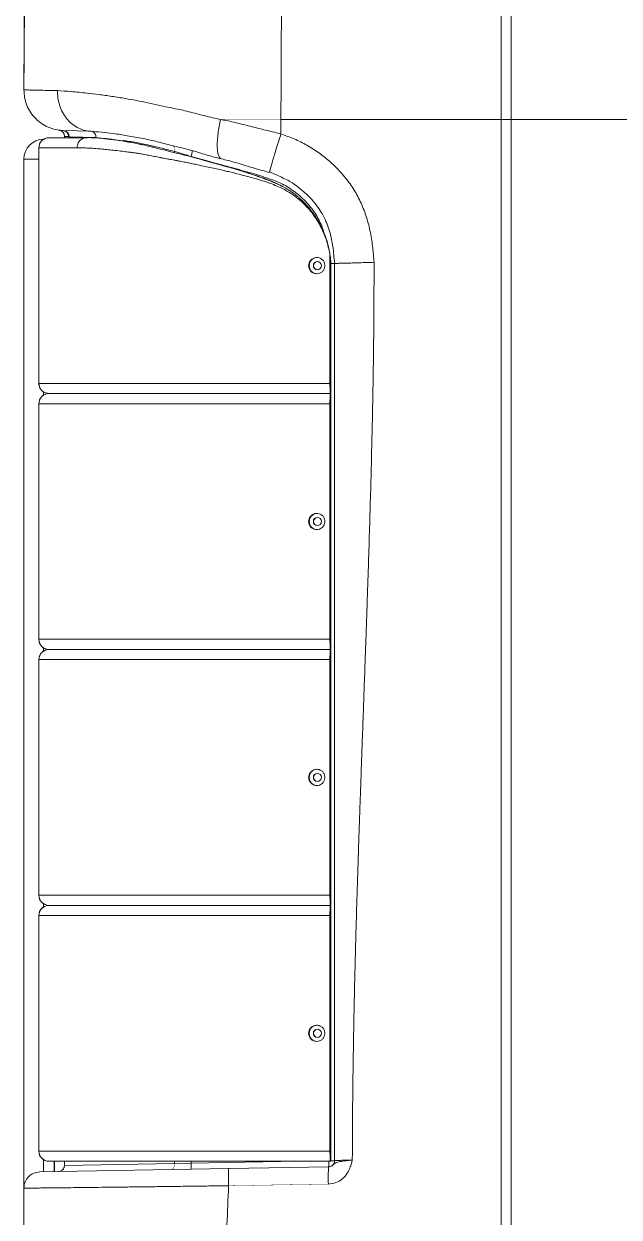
# Model space of a CAD drawing. Header units: millimetres. Extents: x -16985 to -606, y 2122 to 9380.
# Drawn here: x -16984 to -16690, y 5258 to 5845 of the extents above; entities that cross this region are included whole.
import ezdxf

# ---------------------------------------------------------------- set-up
doc = ezdxf.new("R2010")
doc.units = ezdxf.units.MM
doc.linetypes.add('K5LT32768', pattern=[0])
doc.linetypes.add('K5LT_THIN', pattern=[0])

msp = doc.modelspace()

# ---------------------------------------------------------------- linework, layer by layer
at = {"color": 7, "linetype": 'K5LT_THIN', "lineweight": 18}
for p, q in [((-16748.55, 6078.19), (-16748.55, 5798.19)), ((-16748.45, 6078.01), (-16748.45, 5798.19)), ((-16743.55, 5798.19), (-16743.55, 6078.19)), ((-16856.97, 5791.03), (-16856.96, 5798.19)), ((-16748.55, 5798.19), (-16856.96, 5798.19)), ((-16748.55, 5798.19), (-16748.55, 4895.46)), ((-16748.55, 5798.19), (-16748.45, 5798.19)), ((-16748.45, 5798.19), (-16748.45, 4895.85)), ((-16683.55, 5798.19), (-16743.55, 5798.19)), ((-16743.55, 4890.2), (-16743.55, 5798.19)), ((-16973.9, 5788.52), (-16973.64, 5788.53)), ((-16971.17, 5789.19), (-16952.8, 5789.19)), ((-16964.3, 5792.68), (-16964.05, 5792.68)), ((-16950.55, 5792.32), (-16964.05, 5792.68)), ((-16963.55, 5789.87), (-16963.55, 5789.19)), ((-16961.18, 5789.68), (-16961.46, 5789.69)), ((-16948.04, 5789.33), (-16961.18, 5789.68)), ((-16952.85, 5789.19), (-16952.8, 5789.19)), ((-16950.55, 5792.32), (-16950.91, 5792.35)), ((-16976.17, 5784.19), (-16976.17, 5668.19)), ((-16976.15, 5784.19), (-16976.15, 5668.19)), ((-16957.3, 5784.19), (-16976.15, 5784.19)), ((-16983.55, 5272.2), (-16983.55, 5778.53)), ((-16862.53, 5771.99), (-16862.52, 5772.33)), ((-16832.8, 5668.19), (-16832.8, 5731.05)), ((-16832.37, 5663.19), (-16832.37, 5727.68)), ((-16830.55, 5285.44), (-16830.55, 5727.32)), ((-16830.55, 5727.31), (-16830.39, 5727.31)), ((-16976.15, 5668.19), (-16832.8, 5668.19)), ((-16971.17, 5663.19), (-16972.72, 5663.5)), ((-16832.59, 5663.19), (-16971.17, 5663.19)), ((-16832.59, 5663.19), (-16971.17, 5663.19)), ((-16832.59, 5663.19), (-16832.37, 5663.19)), ((-16832.37, 5663.19), (-16832.59, 5663.19)), ((-16832.37, 5537.19), (-16832.37, 5663.19)), ((-16976.17, 5658.19), (-16976.17, 5542.19)), ((-16976.15, 5542.19), (-16976.15, 5658.19)), ((-16976.15, 5658.19), (-16832.8, 5658.19)), ((-16832.8, 5542.19), (-16832.8, 5658.19)), ((-16832.8, 5542.19), (-16976.15, 5542.19)), ((-16832.59, 5537.19), (-16971.17, 5537.19)), ((-16971.17, 5537.19), (-16832.59, 5537.19)), ((-16832.37, 5537.19), (-16832.59, 5537.19)), ((-16832.59, 5537.19), (-16832.37, 5537.19)), ((-16832.37, 5411.19), (-16832.37, 5537.19)), ((-16976.17, 5532.19), (-16976.17, 5416.19)), ((-16976.15, 5532.19), (-16832.8, 5532.19)), ((-16976.15, 5416.19), (-16976.15, 5532.19)), ((-16832.8, 5416.19), (-16832.8, 5532.19)), ((-16832.8, 5416.19), (-16976.15, 5416.19)), ((-16976.17, 5406.19), (-16976.17, 5290.19)), ((-16976.15, 5406.19), (-16832.8, 5406.19)), ((-16976.15, 5290.19), (-16976.15, 5406.19)), ((-16971.17, 5411.19), (-16832.59, 5411.19)), ((-16832.59, 5411.19), (-16971.17, 5411.19)), ((-16832.8, 5290.19), (-16832.8, 5406.19)), ((-16832.59, 5411.19), (-16832.37, 5411.19)), ((-16832.37, 5411.19), (-16832.59, 5411.19)), ((-16832.37, 5285.19), (-16832.37, 5411.19)), ((-16832.8, 5290.19), (-16976.15, 5290.19)), ((-16971.17, 5285.19), (-16832.59, 5285.19)), ((-16968.55, 5285.19), (-16968.55, 5280.09)), ((-16968.41, 5285.19), (-16968.41, 5280.09)), ((-16963.55, 5285.19), (-16963.55, 5283.08)), ((-16963.55, 5283.12), (-16909.29, 5284.09)), ((-16963.55, 5283.08), (-16963.55, 5283.12)), ((-16909.29, 5284.09), (-16901.15, 5284.26)), ((-16882.67, 5281.59), (-16833.5, 5282.44)), ((-16833.5, 5282.44), (-16833.5, 5282.44)), ((-16832.59, 5285.19), (-16832.37, 5285.19)), ((-16975.69, 5279.96), (-16882.67, 5281.59)), ((-16983.55, 5271.96), (-16983.55, 5138.19))]:
    msp.add_line(p, q, dxfattribs=at)
at = {"color": 8, "linetype": 'K5LT32768', "lineweight": 15, "true_color": 0x808080}
for p, q in [((-16748.45, 5798.19), (-16743.55, 5798.19)), ((-16973.9, 5788.52), (-16973.96, 5788.33)), ((-16976.17, 5784.19), (-16976.15, 5784.19)), ((-16914.04, 5783), (-16911.16, 5782.28)), ((-16909.29, 5781.81), (-16909.29, 5782.37)), ((-16976.17, 5778.53), (-16983.55, 5778.53)), ((-16901.15, 5779.93), (-16901.15, 5779.74)), ((-16976.17, 5668.19), (-16976.15, 5668.19)), ((-16973.9, 5664), (-16973.9, 5662.37)), ((-16976.17, 5658.19), (-16976.15, 5658.19)), ((-16976.17, 5542.19), (-16976.15, 5542.19)), ((-16973.9, 5538), (-16973.9, 5536.37)), ((-16976.17, 5532.19), (-16976.15, 5532.19)), ((-16976.17, 5416.19), (-16976.15, 5416.19)), ((-16973.9, 5412), (-16973.9, 5410.37)), ((-16976.17, 5406.19), (-16976.15, 5406.19)), ((-16976.17, 5290.19), (-16976.15, 5290.19)), ((-16973.9, 5286), (-16973.9, 5279.99)), ((-16909.29, 5284.09), (-16909.29, 5285.19)), ((-16901.15, 5284.26), (-16848.08, 5285.19)), ((-16901.15, 5285.19), (-16901.15, 5284.26)), ((-16832.37, 5285.44), (-16830.55, 5285.44))]:
    msp.add_line(p, q, dxfattribs=at)
at = {"color": 7, "linetype": 'K5LT_THIN', "const_width": 0.18}
for points in [[(-16886.7, 5798.19), (-16883.04, 5798.19), (-16879.37, 5798.19), (-16875.67, 5798.19), (-16871.95, 5798.19), (-16868.22, 5798.19), (-16864.47, 5798.19), (-16860.72, 5798.19), (-16856.96, 5798.19)], [(-16909.29, 5782.37), (-16909.24, 5782.9), (-16909.25, 5783.4), (-16909.32, 5783.87), (-16909.44, 5784.3), (-16909.62, 5784.66), (-16909.85, 5784.96), (-16910.12, 5785.17), (-16910.41, 5785.29)], [(-16909.29, 5284.09), (-16909.32, 5283.51), (-16909.42, 5282.95), (-16909.58, 5282.43), (-16909.8, 5281.98), (-16910.07, 5281.61), (-16910.38, 5281.33), (-16910.72, 5281.15), (-16911.08, 5281.09)], [(-16833.57, 5273.98), (-16849.56, 5273.7), (-16882.74, 5273.12)]]:
    msp.add_lwpolyline(points, dxfattribs=at)
at = {"color": 7, "linetype": 'K5LT_THIN', "lineweight": 18}
for centre in [(-16838.99, 5726.19), (-16838.99, 5600.19), (-16838.99, 5474.19), (-16838.99, 5348.19)]:
    msp.add_circle(centre, 2, dxfattribs=at)
for centre, radius, start, end in [((-16973.55, 5778.53), 10, 92, 180), ((-16971.17, 5784.19), 5, 90, 180), ((-16971.16, 5784.2), 4.99, 90.13279, 180.13218), ((-16966.55, 5789.87), 3, 0, 76.50773), ((-16964.15, 5789.7), 2.97, 359.47167, 88.02223), ((-16911.58, 5783.63), 11.06, 340.47135, 355.79554), ((-16838.99, 5726.19), 4, 90.02328, 180.03083), ((-16838.99, 5726.18), 4, 179.96917, 269.97672), ((-16838.86, 5726.19), 2, 91.8963, 180.02644), ((-16838.86, 5726.19), 2, 179.97356, 268.1037), ((-16971.17, 5668.19), 5, 180, 251.62477), ((-16971.17, 5658.19), 5, 90, 180), ((-16971.16, 5658.2), 4.99, 90.13279, 180.13218), ((-16838.99, 5600.19), 4, 90.02328, 180.03083), ((-16838.99, 5600.18), 4, 179.96917, 269.97672), ((-16838.86, 5600.19), 2, 91.8963, 180.02644), ((-16838.86, 5600.19), 2, 179.97356, 268.1037), ((-16971.17, 5542.19), 5, 180, 270), ((-16971.16, 5542.18), 4.99, 179.86782, 269.86721), ((-16971.17, 5532.19), 5, 90, 180), ((-16971.16, 5532.2), 4.99, 90.13279, 180.13218), ((-16838.99, 5474.19), 4, 90.02328, 180.03083), ((-16838.86, 5474.19), 2, 91.8963, 180.02644), ((-16838.99, 5474.18), 4, 179.96917, 269.97672), ((-16838.86, 5474.19), 2, 179.97356, 268.1037), ((-16971.17, 5416.19), 5, 180, 270), ((-16971.16, 5416.18), 4.99, 179.86782, 269.86721), ((-16971.17, 5406.19), 5, 90, 180), ((-16971.16, 5406.2), 4.99, 90.13279, 180.13218), ((-16838.99, 5348.19), 4, 90.02328, 180.03083), ((-16838.99, 5348.18), 4, 179.96917, 269.97672), ((-16838.86, 5348.19), 2, 91.8963, 180.02644), ((-16838.86, 5348.19), 2, 179.97356, 268.1037), ((-16971.17, 5290.19), 5, 180, 270), ((-16971.16, 5290.18), 4.99, 179.86782, 269.86721), ((-16912.03, 5283.33), 10.92, 349.09924, 4.9117), ((-16754.33, 5277.56), 79.32, 176.46971, 182.58514), ((-16966.55, 5283.12), 3, 271.00011, 306.81811)]:
    msp.add_arc(centre, radius, start, end, dxfattribs=at)
at = {"color": 8, "linetype": 'K5LT32768', "lineweight": 15, "true_color": 0x808080}
for centre, radius, start, end in [((-16966.55, 5283.12), 3, 306.81831, 0.00035), ((-16843.58, 5284.41), 10.26, 348.96654, 4.31039)]:
    msp.add_arc(centre, radius, start, end, dxfattribs=at)
at = {"color": 7, "linetype": 'K5LT_THIN', "lineweight": 18}
for points, knots in [([(-16977.43, 6078.07), (-16978.6, 6048.6), (-16980.93, 5989.68), (-16982.97, 5901.21), (-16983.35, 5842.22), (-16983.54, 5812.71)], [0, 0, 0, 0, 0.333426, 0.666674, 1, 1, 1, 1]), ([(-16856.96, 5798.19), (-16856.82, 5829.29), (-16856.56, 5891.51), (-16854.56, 5984.83), (-16852.16, 6046.99), (-16850.96, 6078.07)], [0, 0, 0, 0, 0.333216, 0.666526, 1, 1, 1, 1]), ([(-16982.76, 5897.87), (-16982.82, 5894.26), (-16983.1, 5878.27), (-16983.38, 5849.88), (-16983.49, 5825.1), (-16983.54, 5812.71)], [0, 0, 0, 0, 0.127368, 0.563684, 1, 1, 1, 1]), ([(-16983.54, 5812.71), (-16983.54, 5812.71), (-16983.54, 5812.72), (-16983.24, 5812.71), (-16981.88, 5812.68), (-16979.59, 5812.64), (-16976.35, 5812.57), (-16972.25, 5812.48), (-16968.77, 5812.4), (-16967.03, 5812.36)], [0, 0, 0, 0, 0.000001, 0.163127, 0.326253, 0.494118, 0.661983, 0.830364, 1, 1, 1, 1]), ([(-16967.03, 5812.36), (-16964.85, 5812.22), (-16960.5, 5811.93), (-16953.49, 5811.26), (-16946.69, 5810.45), (-16940.32, 5809.57), (-16934.08, 5808.59), (-16928.13, 5807.51), (-16922.51, 5806.35), (-16916.7, 5805.05), (-16911.47, 5803.99), (-16907.01, 5803.08), (-16903.21, 5802.23), (-16899.14, 5801.21), (-16894.86, 5800.06), (-16890.67, 5799), (-16887.95, 5798.44), (-16886.7, 5798.19)], [0, 0, 0, 0, 0.120587, 0.241105, 0.323842, 0.408414, 0.492868, 0.556282, 0.62066, 0.687094, 0.751474, 0.790786, 0.829321, 0.871718, 0.918216, 0.962417, 1, 1, 1, 1]), ([(-16950.91, 5792.35), (-16951.99, 5792.5), (-16954.18, 5792.79), (-16957.29, 5794.13), (-16960.12, 5796.06), (-16962.6, 5798.61), (-16964.62, 5801.68), (-16966.06, 5805.16), (-16966.92, 5808.76), (-16966.99, 5811.18), (-16967.03, 5812.36)], [0, 0, 0, 0, 0.124407, 0.250882, 0.376868, 0.49984, 0.630738, 0.759135, 0.882805, 1, 1, 1, 1]), ([(-16886.26, 5778.74), (-16886.53, 5778.87), (-16887.09, 5779.13), (-16887.72, 5780.34), (-16888.16, 5782.21), (-16888.35, 5784.74), (-16888.28, 5787.79), (-16887.96, 5791.17), (-16887.44, 5794.67), (-16886.94, 5797.04), (-16886.7, 5798.19)], [0, 0, 0, 0, 0.11715, 0.240778, 0.369138, 0.5, 0.630862, 0.759222, 0.88285, 1, 1, 1, 1]), ([(-16886.7, 5798.19), (-16885.72, 5797.99), (-16883.63, 5797.57), (-16880.17, 5796.84), (-16876.22, 5795.91), (-16872.09, 5794.83), (-16868.16, 5793.79), (-16864.56, 5792.91), (-16860.88, 5792.05), (-16858.35, 5791.39), (-16856.97, 5791.03)], [0, 0, 0, 0, 0.099137, 0.213556, 0.350486, 0.499596, 0.632551, 0.747198, 0.860925, 1, 1, 1, 1]), ([(-16966.01, 5792.82), (-16965.95, 5792.81), (-16965.79, 5792.79), (-16964.86, 5792.72), (-16964.3, 5792.68)], [0, 0, 0, 0, 0.400537, 1, 1, 1, 1]), ([(-16961.46, 5789.69), (-16962.07, 5789.73), (-16963.29, 5789.82), (-16963.47, 5789.85), (-16963.55, 5789.87)], [0, 0, 0, 0, 0.498121, 1, 1, 1, 1]), ([(-16952.85, 5789.19), (-16953.22, 5789.15), (-16954.12, 5789.06), (-16955.25, 5788.45), (-16956.16, 5787.57), (-16956.78, 5786.61), (-16957.21, 5785.45), (-16957.27, 5784.61), (-16957.3, 5784.19)], [0, 0, 0, 0, 0.157074, 0.382595, 0.521425, 0.674133, 0.835798, 1, 1, 1, 1]), ([(-16952.05, 5789.2), (-16952.41, 5789.19), (-16952.85, 5789.19), (-16953.27, 5789.15), (-16953.34, 5789.14)], [0, 0, 0, 0, 0.817157, 1, 1, 1, 1]), ([(-16886.26, 5778.74), (-16887.37, 5779.01), (-16889.57, 5779.54), (-16893, 5780.51), (-16896.09, 5781.48), (-16898.96, 5782.37), (-16901.46, 5783.09), (-16903.92, 5783.72), (-16906.92, 5784.45), (-16910.41, 5785.27), (-16914.36, 5786.28), (-16917.92, 5787.2), (-16921.36, 5788.02), (-16926.34, 5789.09), (-16932.63, 5790.21), (-16939.54, 5791.23), (-16945.57, 5791.92), (-16948.89, 5792.19), (-16950.55, 5792.32)], [0, 0, 0, 0, 0.040768, 0.080478, 0.125988, 0.158333, 0.191739, 0.225288, 0.256622, 0.310761, 0.363345, 0.414041, 0.461133, 0.515411, 0.641313, 0.761424, 0.88025, 1, 1, 1, 1]), ([(-16948.04, 5789.33), (-16948.04, 5789.35), (-16948.03, 5789.51), (-16948.07, 5790), (-16948.29, 5790.78), (-16948.85, 5791.58), (-16949.61, 5792.15), (-16950.2, 5792.26), (-16950.5, 5792.32)], [0, 0, 0, 0, 0.016435, 0.104296, 0.328235, 0.552161, 0.77608, 1, 1, 1, 1]), ([(-16935.65, 5787.68), (-16936.88, 5787.86), (-16939.34, 5788.22), (-16941.81, 5788.48), (-16943.52, 5788.69), (-16944.77, 5788.83), (-16946.08, 5788.96), (-16947.47, 5789.09), (-16948.44, 5789.13), (-16948.97, 5789.16)], [0, 0, 0, 0, 0.199675, 0.398539, 0.48913, 0.591768, 0.710217, 0.840324, 1, 1, 1, 1]), ([(-16856.97, 5791.03), (-16854.75, 5790.25), (-16850.34, 5788.72), (-16843.97, 5785.54), (-16838, 5781.7), (-16832.4, 5777.18), (-16827.33, 5772.13), (-16823.54, 5767.43), (-16820.87, 5763.4), (-16819.06, 5760.23), (-16817.43, 5756.92), (-16816, 5753.49), (-16814.75, 5749.92), (-16813.71, 5746.26), (-16812.85, 5742.47), (-16812.2, 5738.73), (-16811.71, 5735.1), (-16811.35, 5731.51), (-16811.17, 5729.1), (-16811.07, 5727.82)], [0, 0, 0, 0, 0.084194, 0.167491, 0.254486, 0.338423, 0.424868, 0.510925, 0.554372, 0.597964, 0.641875, 0.686275, 0.73133, 0.777199, 0.822729, 0.870452, 0.913424, 0.953996, 1, 1, 1, 1]), ([(-16930.44, 5786.76), (-16930.42, 5786.75), (-16929.3, 5786.55), (-16927.2, 5786.15), (-16924.56, 5785.56), (-16922.62, 5785.16), (-16920.79, 5784.69), (-16917.89, 5784.01), (-16915.59, 5783.41), (-16914.04, 5783)], [0, 0, 0, 0, 0.004208, 0.238446, 0.408689, 0.481624, 0.597255, 0.72858, 1, 1, 1, 1]), ([(-16911.16, 5782.28), (-16910.68, 5782.16), (-16908.74, 5781.67), (-16905.13, 5780.8), (-16900.49, 5779.58), (-16896.08, 5778.35), (-16891.99, 5777.21), (-16887.93, 5776.1), (-16883.88, 5775), (-16881.1, 5774.2), (-16879.85, 5773.84)], [0, 0, 0, 0, 0.049231, 0.198891, 0.350195, 0.501006, 0.62142, 0.738448, 0.882429, 1, 1, 1, 1]), ([(-16901.15, 5779.93), (-16901.98, 5780.2), (-16903.67, 5780.75), (-16906.49, 5781.56), (-16908.26, 5782.08), (-16909.29, 5782.37)], [0, 0, 0, 0, 0.287899, 0.583998, 1, 1, 1, 1]), ([(-16862.53, 5771.99), (-16863.74, 5772.36), (-16866.53, 5773.2), (-16870.72, 5774.34), (-16875.06, 5775.7), (-16879.06, 5776.94), (-16882.8, 5777.92), (-16885.16, 5778.48), (-16886.26, 5778.74)], [0, 0, 0, 0, 0.150686, 0.3502, 0.522823, 0.699416, 0.860531, 1, 1, 1, 1]), ([(-16859.81, 5766.93), (-16860.21, 5767.09), (-16861.14, 5767.48), (-16862.81, 5768.1), (-16864.73, 5768.81), (-16866.82, 5769.58), (-16868.86, 5770.34), (-16870.94, 5771.06), (-16872.95, 5771.73), (-16874.29, 5772.15), (-16874.95, 5772.36)], [0, 0, 0, 0, 0.081212, 0.187977, 0.32938, 0.459292, 0.601069, 0.735757, 0.869651, 1, 1, 1, 1]), ([(-16873.95, 5772.04), (-16873.4, 5771.87), (-16871.81, 5771.38), (-16869.11, 5770.5), (-16866.79, 5769.69), (-16865.32, 5769.15), (-16864.76, 5768.94), (-16864.14, 5768.71), (-16863.67, 5768.53), (-16863.2, 5768.35), (-16862.81, 5768.19), (-16862.3, 5767.99), (-16861.78, 5767.77), (-16861.39, 5767.61), (-16861.1, 5767.49), (-16860.98, 5767.44), (-16860.94, 5767.42), (-16860.91, 5767.41), (-16860.9, 5767.4), (-16860.89, 5767.4), (-16860.89, 5767.4), (-16860.86, 5767.38), (-16860.75, 5767.34), (-16860.39, 5767.18), (-16859.74, 5766.9), (-16859.07, 5766.59), (-16858.36, 5766.26), (-16857.79, 5765.98), (-16857.23, 5765.7), (-16856.92, 5765.55), (-16856.76, 5765.47), (-16856.67, 5765.42), (-16856.63, 5765.4), (-16856.59, 5765.38), (-16856.52, 5765.34), (-16856.29, 5765.22), (-16855.18, 5764.63), (-16853.58, 5763.7), (-16851.66, 5762.44), (-16850.18, 5761.36), (-16848.85, 5760.3), (-16847.38, 5759.03), (-16845.79, 5757.52), (-16844.07, 5755.7), (-16842.45, 5753.78), (-16840.75, 5751.53), (-16839.04, 5748.94), (-16837.5, 5746.18), (-16836.29, 5743.66), (-16835.37, 5741.42), (-16834.55, 5739.17), (-16833.83, 5736.75), (-16833.22, 5734.22), (-16832.94, 5732.56), (-16832.8, 5731.75)], [0, 0, 0, 0, 0.028369, 0.08195, 0.138941, 0.148827, 0.158717, 0.167711, 0.181466, 0.183171, 0.19236, 0.202377, 0.209731, 0.219732, 0.223474, 0.225031, 0.22573, 0.226061, 0.226377, 0.226378, 0.226378, 0.226583, 0.228022, 0.231864, 0.246143, 0.262564, 0.268039, 0.284421, 0.29369, 0.298594, 0.301113, 0.30239, 0.303677, 0.303678, 0.304148, 0.30748, 0.316403, 0.365703, 0.398124, 0.428647, 0.45516, 0.481166, 0.523632, 0.56232, 0.603852, 0.646214, 0.700097, 0.755047, 0.800522, 0.836734, 0.873031, 0.917589, 0.959912, 1, 1, 1, 1]), ([(-16862.52, 5772.33), (-16861.53, 5771.9), (-16859.57, 5771.05), (-16857.59, 5770.16), (-16856.6, 5769.71)], [0, 0, 0, 0, 0.500594, 1, 1, 1, 1]), ([(-16834.37, 5746.77), (-16834.51, 5747.18), (-16835.14, 5748.93), (-16836.64, 5751.78), (-16838.94, 5755.38), (-16841.8, 5758.87), (-16845.28, 5762.33), (-16849.25, 5765.52), (-16853.08, 5768.02), (-16855.62, 5769.2), (-16856.64, 5769.67)], [0, 0, 0, 0, 0.039748, 0.170131, 0.293891, 0.431085, 0.582674, 0.74338, 0.897247, 1, 1, 1, 1]), ([(-16832.8, 5731.05), (-16832.99, 5732.2), (-16833.36, 5734.51), (-16834.28, 5737.92), (-16835.4, 5741.15), (-16836.81, 5744.3), (-16837.93, 5746.53), (-16838.7, 5747.72), (-16838.82, 5747.9)], [0, 0, 0, 0, 0.194259, 0.389223, 0.586152, 0.764264, 0.963614, 1, 1, 1, 1]), ([(-16834.42, 5747.04), (-16834.16, 5746.41), (-16833.79, 5745.51), (-16833.29, 5744.11), (-16832.97, 5743.11), (-16832.7, 5742.1), (-16832.38, 5740.72), (-16832.21, 5739.84), (-16832.09, 5739.23)], [0, 0, 0, 0, 0.276698, 0.397498, 0.511501, 0.623871, 0.739985, 1, 1, 1, 1]), ([(-16830.76, 5729.52), (-16830.88, 5730.83), (-16831.16, 5733.97), (-16831.6, 5737.25), (-16832.09, 5739.16), (-16832.12, 5739.3)], [0, 0, 0, 0, 0.400688, 0.957283, 1, 1, 1, 1]), ([(-16843.3, 5726.19), (-16843.26, 5726.64), (-16843.17, 5727.54), (-16842.48, 5728.73), (-16841.46, 5729.64), (-16840.2, 5730.16), (-16838.83, 5730.24), (-16837.52, 5729.85), (-16836.4, 5729.05), (-16835.62, 5727.93), (-16835.25, 5726.62), (-16835.34, 5725.25), (-16835.87, 5723.99), (-16836.79, 5722.98), (-16837.99, 5722.33), (-16839.34, 5722.11), (-16840.69, 5722.35), (-16841.88, 5723.03), (-16842.78, 5724.06), (-16843.24, 5725.18), (-16843.28, 5725.91), (-16843.3, 5726.19)], [0, 0, 0, 0, 0.053679, 0.107358, 0.161041, 0.214733, 0.268431, 0.322129, 0.375823, 0.42951, 0.483195, 0.536878, 0.590562, 0.644245, 0.69793, 0.75162, 0.805315, 0.859014, 0.912711, 0.9664, 1, 1, 1, 1]), ([(-16832.8, 5731.75), (-16832.8, 5731.75), (-16832.8, 5731.75), (-16832.8, 5731.74), (-16832.8, 5731.74), (-16832.8, 5731.72), (-16832.8, 5731.61), (-16832.8, 5731.38), (-16832.8, 5731.17), (-16832.8, 5731.05)], [0, 0, 0, 0, 0.010486, 0.021429, 0.034048, 0.049162, 0.141368, 0.500555, 1, 1, 1, 1]), ([(-16832.37, 5727.68), (-16832.4, 5728.16), (-16832.48, 5729.26), (-16832.63, 5730.54), (-16832.74, 5731.31), (-16832.8, 5731.75)], [0, 0, 0, 0, 0.250969, 0.583045, 1, 1, 1, 1]), ([(-16830.73, 5729.63), (-16830.68, 5729.06), (-16830.61, 5728.27), (-16830.43, 5727.51), (-16830.39, 5727.3)], [0, 0, 0, 0, 0.730243, 1, 1, 1, 1]), ([(-16832.37, 5727.25), (-16832.23, 5727.26), (-16831.77, 5727.27), (-16831.18, 5727.3), (-16830.65, 5727.32), (-16830.59, 5727.32), (-16830.55, 5727.32)], [0, 0, 0, 0, 0.127256, 0.418231, 0.709114, 1, 1, 1, 1]), ([(-16830.33, 5727.31), (-16830.31, 5727.31), (-16830.19, 5727.3), (-16829.26, 5727.3), (-16827.5, 5727.34), (-16824.97, 5727.4), (-16821.87, 5727.49), (-16818.38, 5727.6), (-16814.74, 5727.72), (-16812.27, 5727.79), (-16811.07, 5727.82)], [0, 0, 0, 0, 0.040807, 0.174913, 0.31457, 0.457268, 0.599587, 0.739064, 0.873184, 1, 1, 1, 1]), ([(-16811.07, 5727.82), (-16811.11, 5716.33), (-16811.19, 5693.33), (-16811.72, 5658.8), (-16812.49, 5624.6), (-16813.2, 5600.01), (-16813.66, 5584.98), (-16813.85, 5579.11), (-16814.04, 5573.12), (-16814.25, 5566.99), (-16814.43, 5561.53), (-16814.63, 5555.75), (-16814.85, 5549.39), (-16815.13, 5541.37), (-16815.43, 5532.77), (-16815.76, 5523.66), (-16816.1, 5514.1), (-16816.46, 5504.07), (-16816.82, 5494.09), (-16817.16, 5484.65), (-16817.48, 5475.5), (-16817.79, 5466.75), (-16818.03, 5459.9), (-16818.19, 5455.25), (-16818.29, 5452.48), (-16818.39, 5449.38), (-16818.63, 5442.42), (-16818.98, 5431.78), (-16819.34, 5420.21), (-16819.61, 5411.27), (-16819.8, 5404.77), (-16819.99, 5398.34), (-16820.17, 5391.62), (-16820.36, 5384.57), (-16820.54, 5377.27), (-16820.88, 5362.64), (-16821.3, 5341.1), (-16821.68, 5313.03), (-16821.75, 5294.75), (-16821.79, 5285.82)], [0, 0, 0, 0, 0.077903, 0.155989, 0.234163, 0.309862, 0.322849, 0.336128, 0.349699, 0.363562, 0.377694, 0.386763, 0.402766, 0.420911, 0.441197, 0.46112, 0.48275, 0.506084, 0.529184, 0.550537, 0.570141, 0.591316, 0.609985, 0.616634, 0.622896, 0.628772, 0.637663, 0.670175, 0.701057, 0.716185, 0.730889, 0.745168, 0.759834, 0.776529, 0.793058, 0.809421, 0.875819, 0.939344, 1, 1, 1, 1]), ([(-16832.8, 5668.19), (-16832.8, 5667.53), (-16832.79, 5666.22), (-16832.74, 5664.57), (-16832.67, 5663.41), (-16832.62, 5663.26), (-16832.59, 5663.19)], [0, 0, 0, 0, 0.249997, 0.499775, 0.749443, 1, 1, 1, 1]), ([(-16832.8, 5658.19), (-16832.8, 5658.75), (-16832.8, 5659.87), (-16832.76, 5661.37), (-16832.7, 5662.5), (-16832.64, 5663.1), (-16832.6, 5663.16), (-16832.59, 5663.19)], [0, 0, 0, 0, 0.214692, 0.429384, 0.644076, 0.85877, 1, 1, 1, 1]), ([(-16843.3, 5600.19), (-16843.26, 5600.64), (-16843.17, 5601.54), (-16842.48, 5602.73), (-16841.46, 5603.64), (-16840.2, 5604.16), (-16838.83, 5604.24), (-16837.52, 5603.85), (-16836.4, 5603.05), (-16835.62, 5601.93), (-16835.25, 5600.62), (-16835.34, 5599.25), (-16835.87, 5597.99), (-16836.79, 5596.98), (-16837.99, 5596.33), (-16839.34, 5596.11), (-16840.69, 5596.35), (-16841.88, 5597.03), (-16842.78, 5598.06), (-16843.24, 5599.18), (-16843.28, 5599.91), (-16843.3, 5600.19)], [0, 0, 0, 0, 0.053679, 0.107358, 0.161041, 0.214733, 0.268431, 0.322129, 0.375823, 0.42951, 0.483195, 0.536878, 0.590562, 0.644245, 0.69793, 0.75162, 0.805315, 0.859014, 0.912711, 0.9664, 1, 1, 1, 1]), ([(-16832.59, 5537.19), (-16832.61, 5537.24), (-16832.66, 5537.35), (-16832.73, 5538.21), (-16832.77, 5539.48), (-16832.8, 5540.89), (-16832.8, 5541.82), (-16832.8, 5542.19)], [0, 0, 0, 0, 0.214696, 0.429392, 0.644087, 0.858781, 1, 1, 1, 1]), ([(-16832.8, 5532.19), (-16832.8, 5532.75), (-16832.8, 5533.87), (-16832.76, 5535.37), (-16832.7, 5536.5), (-16832.64, 5537.1), (-16832.6, 5537.16), (-16832.59, 5537.19)], [0, 0, 0, 0, 0.214692, 0.429384, 0.644076, 0.85877, 1, 1, 1, 1]), ([(-16843.3, 5474.19), (-16843.26, 5474.64), (-16843.17, 5475.54), (-16842.48, 5476.73), (-16841.46, 5477.64), (-16840.2, 5478.16), (-16838.83, 5478.24), (-16837.52, 5477.85), (-16836.4, 5477.05), (-16835.62, 5475.93), (-16835.25, 5474.62), (-16835.34, 5473.25), (-16835.87, 5471.99), (-16836.79, 5470.98), (-16837.99, 5470.33), (-16839.34, 5470.11), (-16840.69, 5470.35), (-16841.88, 5471.03), (-16842.78, 5472.06), (-16843.24, 5473.18), (-16843.28, 5473.91), (-16843.3, 5474.19)], [0, 0, 0, 0, 0.053679, 0.107358, 0.161041, 0.214733, 0.268431, 0.322129, 0.375823, 0.42951, 0.483195, 0.536878, 0.590562, 0.644245, 0.69793, 0.75162, 0.805315, 0.859014, 0.912711, 0.9664, 1, 1, 1, 1]), ([(-16832.59, 5411.19), (-16832.61, 5411.24), (-16832.66, 5411.35), (-16832.73, 5412.21), (-16832.77, 5413.48), (-16832.8, 5414.89), (-16832.8, 5415.82), (-16832.8, 5416.19)], [0, 0, 0, 0, 0.214696, 0.429392, 0.644087, 0.858781, 1, 1, 1, 1]), ([(-16832.8, 5406.19), (-16832.8, 5406.75), (-16832.8, 5407.87), (-16832.76, 5409.37), (-16832.7, 5410.5), (-16832.64, 5411.1), (-16832.6, 5411.16), (-16832.59, 5411.19)], [0, 0, 0, 0, 0.214692, 0.429384, 0.644076, 0.85877, 1, 1, 1, 1]), ([(-16843.3, 5348.19), (-16843.26, 5348.64), (-16843.17, 5349.54), (-16842.48, 5350.73), (-16841.46, 5351.64), (-16840.2, 5352.16), (-16838.83, 5352.24), (-16837.52, 5351.85), (-16836.4, 5351.05), (-16835.62, 5349.93), (-16835.25, 5348.62), (-16835.34, 5347.25), (-16835.87, 5345.99), (-16836.79, 5344.98), (-16837.99, 5344.33), (-16839.34, 5344.11), (-16840.69, 5344.35), (-16841.88, 5345.03), (-16842.78, 5346.06), (-16843.24, 5347.18), (-16843.28, 5347.91), (-16843.3, 5348.19)], [0, 0, 0, 0, 0.053679, 0.107358, 0.161041, 0.214733, 0.268431, 0.322129, 0.375823, 0.42951, 0.483195, 0.536878, 0.590562, 0.644245, 0.69793, 0.75162, 0.805315, 0.859014, 0.912711, 0.9664, 1, 1, 1, 1]), ([(-16832.59, 5285.19), (-16832.61, 5285.24), (-16832.66, 5285.35), (-16832.73, 5286.21), (-16832.77, 5287.48), (-16832.8, 5288.89), (-16832.8, 5289.82), (-16832.8, 5290.19)], [0, 0, 0, 0, 0.214696, 0.429392, 0.644087, 0.858781, 1, 1, 1, 1]), ([(-16963.56, 5283.02), (-16963.56, 5283.01), (-16963.56, 5282.98), (-16963.57, 5282.78), (-16963.62, 5282.4), (-16963.83, 5281.79), (-16964.21, 5281.15), (-16964.62, 5280.86), (-16964.77, 5280.74)], [0, 0, 0, 0, 0.091904, 0.178092, 0.291451, 0.508519, 0.817465, 1, 1, 1, 1]), ([(-16821.79, 5285.82), (-16821.79, 5285.81), (-16821.86, 5285.55), (-16822, 5285.04), (-16822.38, 5283.68), (-16823, 5281.72), (-16824.32, 5278.96), (-16826.58, 5276.39), (-16829.85, 5274.42), (-16832.33, 5274.13), (-16833.57, 5273.98)], [0, 0, 0, 0, 0.001157, 0.044378, 0.087599, 0.236202, 0.384207, 0.590874, 0.795424, 1, 1, 1, 1]), ([(-16833.5, 5282.44), (-16833.16, 5282.49), (-16832.52, 5282.56), (-16831.92, 5282.91), (-16831.26, 5283.39), (-16830.68, 5284.03), (-16829.79, 5284.52), (-16828.28, 5284.95), (-16826.2, 5285.28), (-16824.17, 5285.54), (-16823.02, 5285.67), (-16822.33, 5285.75), (-16821.98, 5285.8), (-16821.8, 5285.82), (-16821.79, 5285.82)], [0, 0, 0, 0, 0.06411, 0.11995, 0.135631, 0.248581, 0.388937, 0.528864, 0.745438, 0.869041, 0.933458, 0.966032, 0.998708, 1, 1, 1, 1]), ([(-16830.55, 5285.44), (-16830.55, 5285.44), (-16830.55, 5285.46), (-16830.21, 5285.51), (-16828.71, 5285.59), (-16826.41, 5285.69), (-16823.95, 5285.76), (-16822.37, 5285.8), (-16821.79, 5285.82)], [0, 0, 0, 0, 0.000004, 0.218853, 0.437704, 0.656485, 0.874945, 1, 1, 1, 1]), ([(-16882.74, 5273.12), (-16885.62, 5273.09), (-16891.35, 5273.02), (-16899.96, 5272.91), (-16908.51, 5272.8), (-16916.86, 5272.7), (-16924.86, 5272.6), (-16932.55, 5272.51), (-16939.93, 5272.42), (-16946.89, 5272.34), (-16953.3, 5272.26), (-16959.21, 5272.19), (-16964.6, 5272.13), (-16969.38, 5272.08), (-16973.47, 5272.04), (-16976.92, 5272), (-16979.69, 5271.98), (-16981.7, 5271.96), (-16982.97, 5271.96), (-16983.48, 5271.96), (-16983.55, 5271.96), (-16983.55, 5271.96), (-16983.55, 5271.96)], [0, 0, 0, 0, 0.053935, 0.10787, 0.163375, 0.218879, 0.272812, 0.326746, 0.382244, 0.437743, 0.491721, 0.545698, 0.601249, 0.656799, 0.710723, 0.764646, 0.820146, 0.875646, 0.925524, 0.975703, 1, 1, 1, 1, 1]), ([(-16886.17, 5130.81), (-16886.13, 5141.8), (-16886.04, 5164.35), (-16885.35, 5199.06), (-16884.3, 5235.51), (-16883.27, 5260.39), (-16882.74, 5273.12)], [0, 0, 0, 0, 0.231595, 0.47544, 0.731565, 1, 1, 1, 1])]:
    msp.add_open_spline(points, degree=3, knots=knots, dxfattribs=at)
for points in [[(-16964.06, 5792.68), (-16965.35, 5792.78), (-16967.92, 5792.99), (-16971.61, 5794.24), (-16975.01, 5796.13), (-16977.97, 5798.64), (-16980.4, 5801.68), (-16982.18, 5805.12), (-16983.33, 5808.85), (-16983.47, 5811.43), (-16983.54, 5812.71)], [(-16961.46, 5789.69), (-16961.5, 5790.07), (-16961.58, 5790.84), (-16962.23, 5791.81), (-16963.17, 5792.51), (-16963.92, 5792.63), (-16964.3, 5792.68)], [(-16830.55, 5285.44), (-16830.6, 5285.06), (-16830.69, 5284.28), (-16831.37, 5283.29), (-16832.34, 5282.6), (-16833.11, 5282.5), (-16833.5, 5282.44)], [(-16975.69, 5279.96), (-16976.73, 5279.83), (-16978.8, 5279.56), (-16981.39, 5277.7), (-16983.2, 5275.07), (-16983.44, 5273), (-16983.55, 5271.96)], [(-16882.67, 5281.59), (-16882.69, 5281.55), (-16882.71, 5281.49), (-16882.75, 5280.98), (-16882.77, 5280.18), (-16882.79, 5279.11), (-16882.79, 5277.82), (-16882.79, 5276.34), (-16882.77, 5274.75), (-16882.75, 5273.67), (-16882.74, 5273.12)]]:
    msp.add_open_spline(points, degree=3, dxfattribs=at)
at = {"color": 8, "linetype": 'K5LT32768', "lineweight": 15, "true_color": 0x808080}
for points, knots in [([(-16969.51, 5812.49), (-16969.17, 5812.48), (-16968.58, 5812.47), (-16967.8, 5812.45), (-16967.46, 5812.44)], [0, 0, 0, 0, 0.576751, 1, 1, 1, 1]), ([(-16952.8, 5789.19), (-16952.53, 5789.19), (-16951.89, 5789.2), (-16950.91, 5789.2), (-16949.88, 5789.19), (-16948.88, 5789.15), (-16947.87, 5789.11), (-16946.68, 5789.04), (-16945.35, 5788.94), (-16943.88, 5788.8), (-16942.04, 5788.61), (-16939.75, 5788.31), (-16936.81, 5787.87), (-16933.77, 5787.36), (-16931.51, 5786.95), (-16930.44, 5786.76)], [0, 0, 0, 0, 0.045998, 0.105954, 0.158948, 0.211192, 0.263629, 0.31593, 0.393355, 0.464379, 0.529039, 0.651709, 0.767319, 0.889321, 1, 1, 1, 1]), ([(-16909.29, 5782.37), (-16912.08, 5783.09), (-16917.66, 5784.53), (-16925.42, 5786.31), (-16931.21, 5787.32), (-16934.14, 5787.73), (-16934.87, 5787.83)], [0, 0, 0, 0, 0.29688, 0.593649, 0.899163, 1, 1, 1, 1]), ([(-16862.52, 5772.33), (-16862.46, 5772.63), (-16862.33, 5773.24), (-16861.84, 5775.06), (-16861.13, 5777.52), (-16860.23, 5780.56), (-16859.19, 5783.96), (-16858.09, 5787.49), (-16857.33, 5789.87), (-16856.97, 5791.03)], [0, 0, 0, 0, 0.13982, 0.285383, 0.433998, 0.582613, 0.728177, 0.867996, 1, 1, 1, 1]), ([(-16838.82, 5747.9), (-16839.38, 5748.81), (-16840.6, 5750.79), (-16842.73, 5753.54), (-16845.1, 5756.14), (-16847.39, 5758.27), (-16849.5, 5759.99), (-16851.65, 5761.5), (-16853.95, 5762.94), (-16856.71, 5764.43), (-16859.82, 5765.77), (-16863.35, 5767.1), (-16867.05, 5768.33), (-16870.81, 5769.4), (-16874.65, 5770.42), (-16878.18, 5771.35), (-16881.41, 5772.14), (-16884.26, 5772.79), (-16887.18, 5773.49), (-16890.34, 5774.16), (-16893.51, 5774.85), (-16896.51, 5775.51), (-16899.2, 5776.09), (-16901.64, 5776.61), (-16904.09, 5777.1), (-16906.26, 5777.54), (-16908.29, 5777.93), (-16909.93, 5778.24), (-16911.66, 5778.53), (-16913.21, 5778.81), (-16914.52, 5779.06), (-16915.34, 5779.21), (-16915.79, 5779.3), (-16916.03, 5779.34), (-16916.16, 5779.37), (-16916.23, 5779.38), (-16916.35, 5779.4), (-16917.39, 5779.61), (-16919.28, 5779.98), (-16922.04, 5780.55), (-16924.61, 5781.02), (-16927.1, 5781.43), (-16929.39, 5781.76), (-16931.7, 5782.07), (-16934.54, 5782.43), (-16937.77, 5782.81), (-16941.17, 5783.19), (-16944.31, 5783.51), (-16947.47, 5783.79), (-16950.74, 5784.02), (-16954.08, 5784.2), (-16956.22, 5784.19), (-16957.3, 5784.19)], [0, 0, 0, 0, 0.021366, 0.046515, 0.069606, 0.091669, 0.109141, 0.124097, 0.144066, 0.163486, 0.186859, 0.211755, 0.238979, 0.26495, 0.29009, 0.318685, 0.338199, 0.356929, 0.377326, 0.398397, 0.421692, 0.442602, 0.46054, 0.477602, 0.493527, 0.511999, 0.523597, 0.536455, 0.547042, 0.560574, 0.570195, 0.575722, 0.578665, 0.580181, 0.580951, 0.581727, 0.581728, 0.583525, 0.604819, 0.624135, 0.645332, 0.66301, 0.68107, 0.699212, 0.719339, 0.753399, 0.787319, 0.820262, 0.854962, 0.899512, 0.949263, 1, 1, 1, 1]), ([(-16835.63, 5741.57), (-16835.76, 5742.16), (-16836.41, 5744.95), (-16838.14, 5748.74), (-16840.59, 5752.79), (-16842.9, 5755.79), (-16845.51, 5758.59), (-16848.36, 5761.15), (-16851.37, 5763.45), (-16854.56, 5765.47), (-16857.96, 5767.2), (-16863.56, 5769.37), (-16871.35, 5771.76), (-16884.6, 5775.37), (-16894.53, 5778.11), (-16901.15, 5779.93)], [0, 0, 0, 0, 0.022698, 0.107132, 0.153568, 0.200013, 0.24831, 0.296617, 0.343159, 0.389691, 0.437763, 0.485849, 0.614289, 0.742779, 1, 1, 1, 1]), ([(-16879.85, 5773.84), (-16878.43, 5773.42), (-16876.46, 5772.83), (-16874.49, 5772.21), (-16873.95, 5772.04)], [0, 0, 0, 0, 0.722388, 1, 1, 1, 1]), ([(-16972.72, 5663.5), (-16972.84, 5663.52), (-16973.6, 5663.65), (-16974.76, 5664.6), (-16975.93, 5666.21), (-16976.07, 5667.53), (-16976.15, 5668.19)], [0, 0, 0, 0, 0.058861, 0.372574, 0.686287, 1, 1, 1, 1])]:
    msp.add_open_spline(points, degree=3, knots=knots, dxfattribs=at)

doc.saveas('drawing.dxf')
